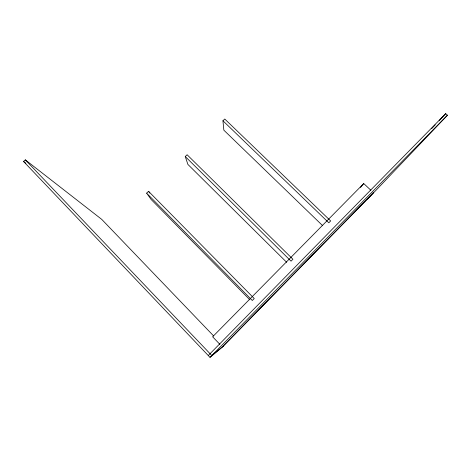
<?xml version="1.0" encoding="UTF-8"?>
<svg xmlns="http://www.w3.org/2000/svg" width="471" height="471" viewBox="0 0 471 471"><rect width="100%" height="100%" fill="white"/><g stroke="black" fill="none" stroke-linecap="round" stroke-linejoin="round"><path stroke-width="0.71" d="M360.498 187.47L363.736 183.543L370.895 190.272M431.707 128.583L435.21 124.85M439.207 120.582L445.701 113.646L447.45 115.207L376.358 189.913L222.218 347.221L210.007 357.354L23.55 161.453L25.322 159.852L101.771 219.409L213.681 336M367.445 199.009L373.456 192.674L222.33 346.903M208.264 355.523L445.701 113.646M210.007 357.354L447.45 115.207M363.736 183.543L212.627 336.789L219.904 344.372M146.634 193.151L148.559 191.326L254.234 298.526L252.303 300.48L146.634 193.151L151.097 199.445L249.818 299.786M185.244 156.525L187.117 154.747L292.915 259.244L291.037 261.152L185.244 156.525L187.894 164.414L286.692 262.318M222.936 120.77L224.767 119.033L330.648 220.928L328.811 222.795L222.936 120.77L223.855 130.184L322.712 225.733M223.348 346.067L211.797 355.534L25.322 159.852M23.55 161.453L25.887 163.243M148.559 191.326L149.749 193.069"/></g></svg>
